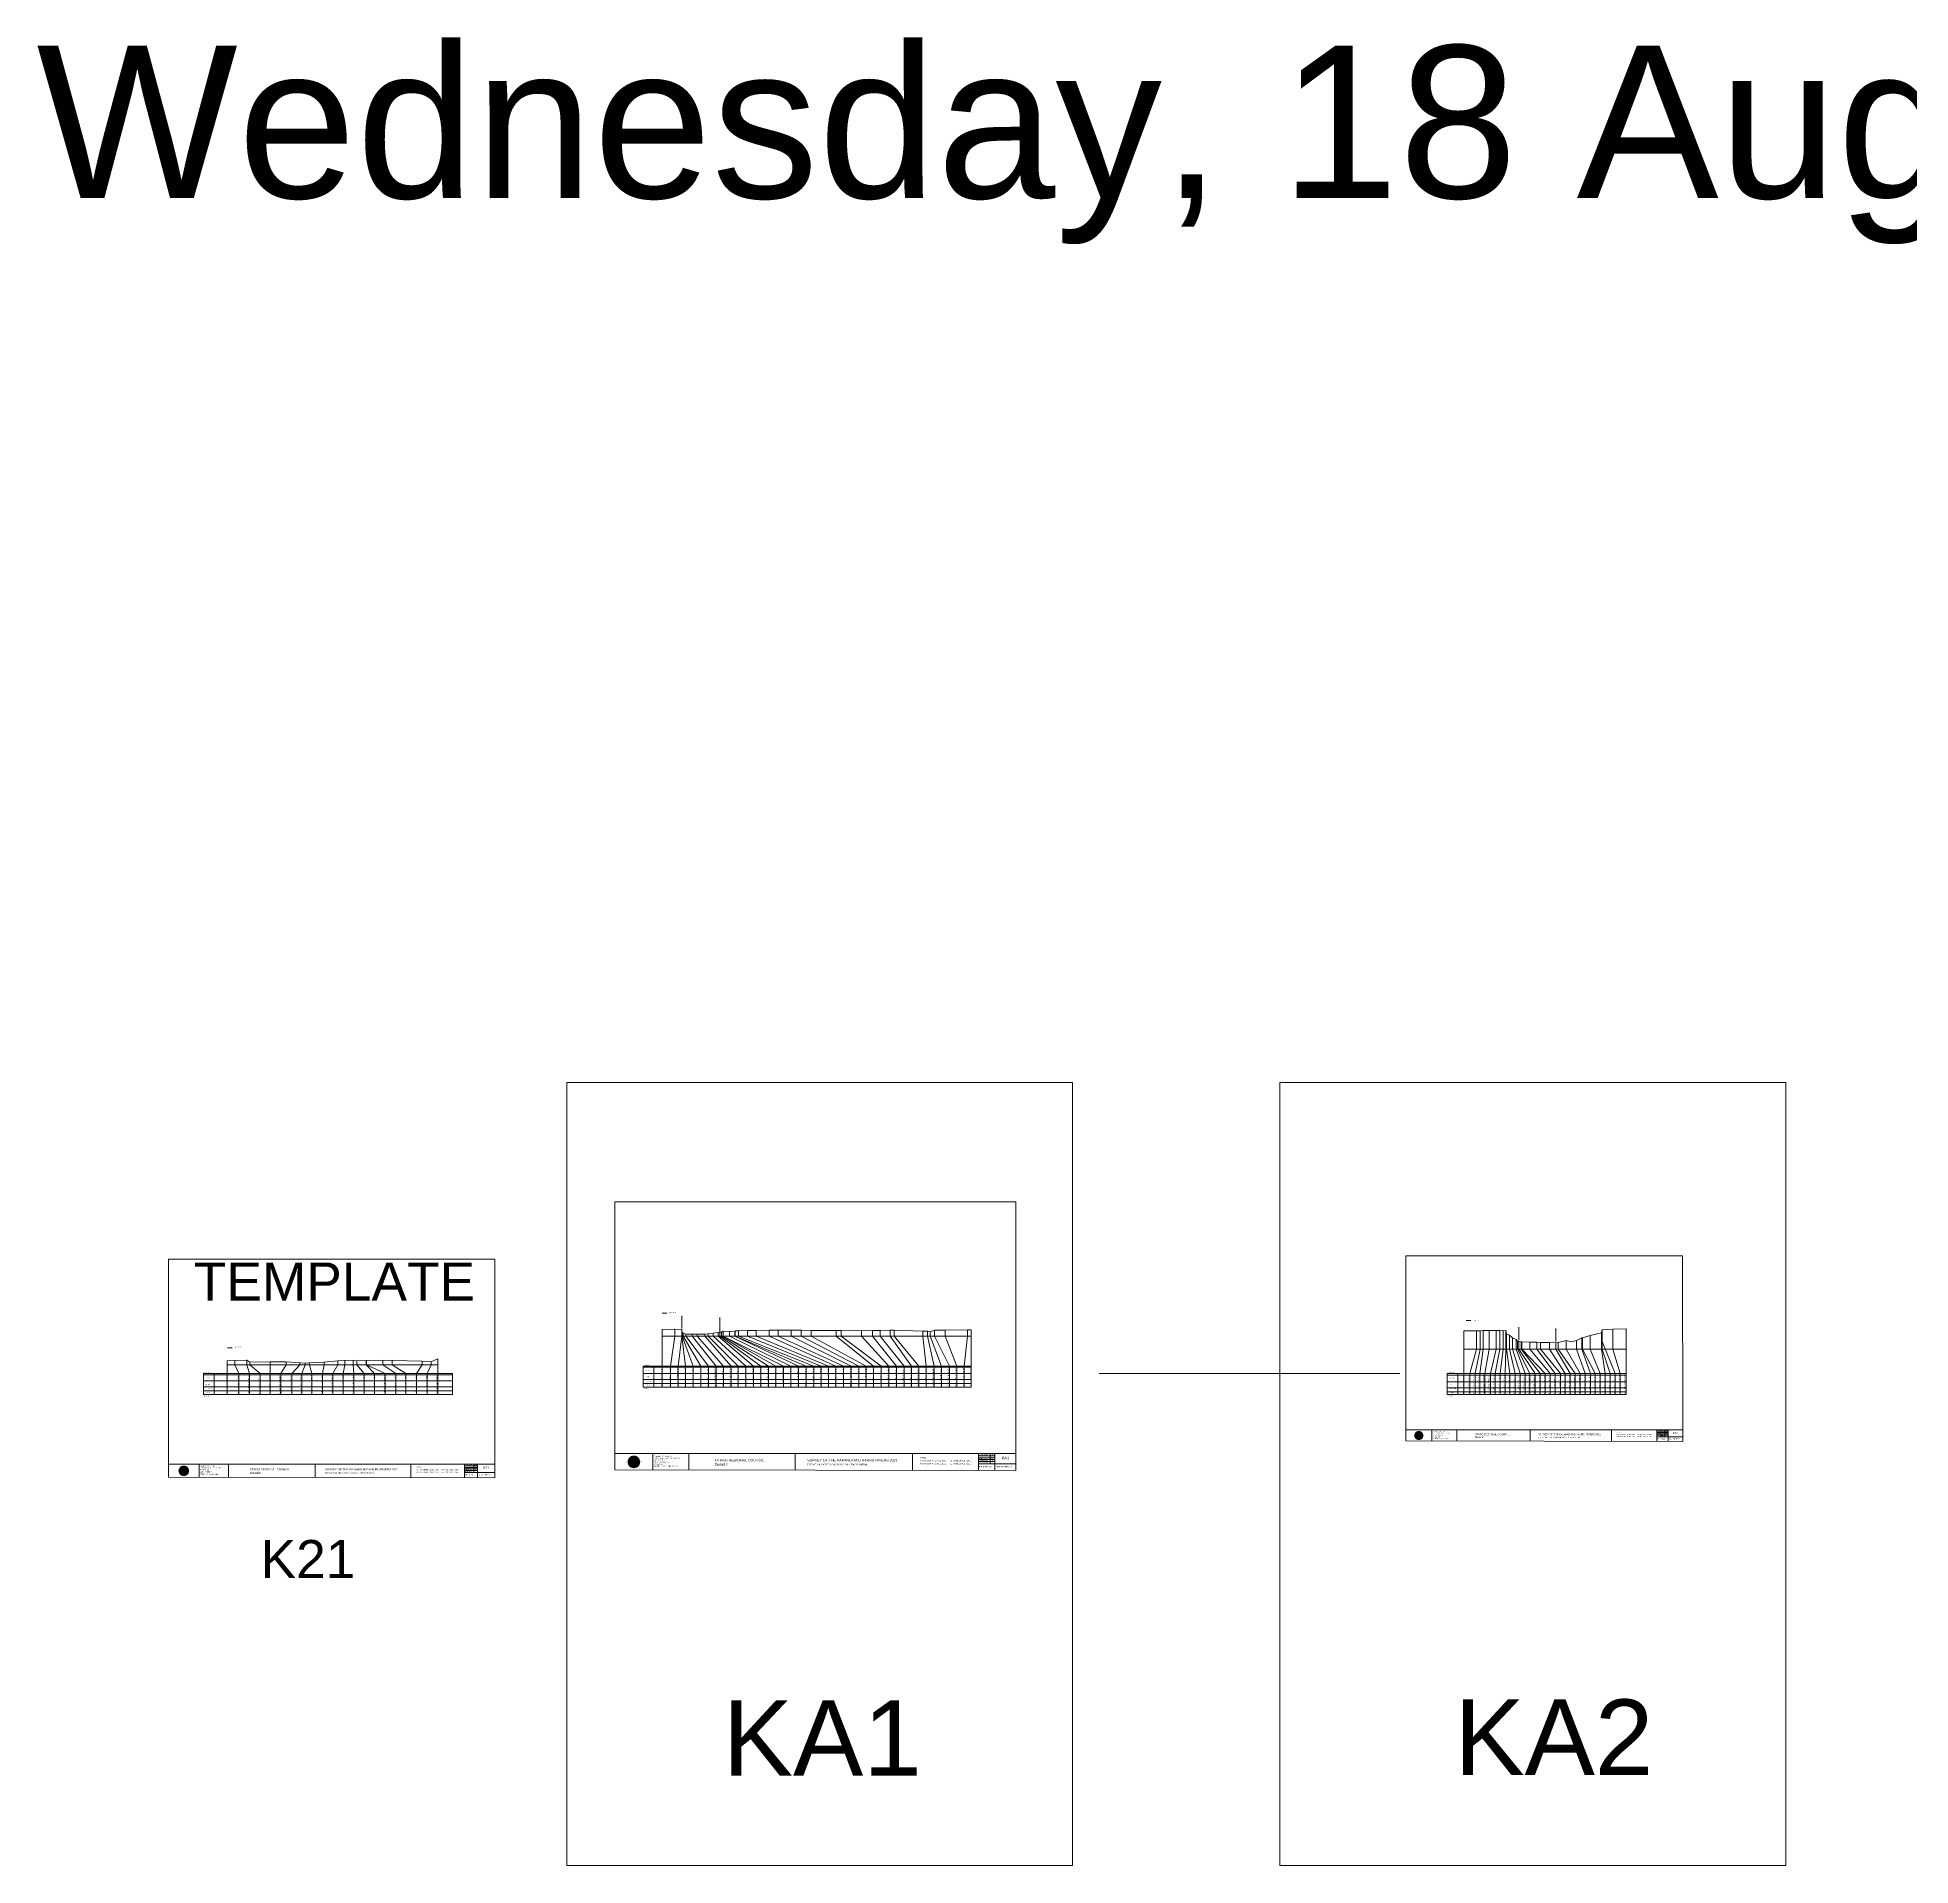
# Model space of a CAD drawing. Header units: millimetres. Extents: x -9373823 to 1075569, y -13754315 to 1425285150.
# Drawn here: x -9373823 to -8146153, y -172413 to 1025843 of the extents above; entities that cross this region are included whole.
import ezdxf

# ---------------------------------------------------------------- set-up
doc = ezdxf.new("R2010")
doc.units = ezdxf.units.MM
doc.header["$PDMODE"] = 35
doc.header["$PDSIZE"] = 20
doc.layers.get('0').update_dxf_attribs({"lineweight": 0})
doc.layers.add('geo', color=7, linetype='Continuous', lineweight=0)
doc.layers.add('TITLE_BLOCK', color=7, linetype='Continuous')
doc.styles.get("Standard").update_dxf_attribs({"font": 'arial.ttf'})

# ---------------------------------------------------------------- blocks, each defined once
blk = doc.blocks.new('Geomatics_Circle_SPT')
at = {"layer": 'geo', "color": 2, "linetype": 'Continuous', "lineweight": 0}
for p, q in [((0, 25.2), (-25.2, 0)), ((-24.7, 4.9), (-4.9, 24.7)), ((-24.7, -4.9), (4.9, 24.7)), ((4.9, -24.7), (-24.7, 4.9)), ((-24.7, 0), (0, -24.7)), ((-9.7, 23.3), (-23.3, 9.6)), ((9.7, 23.3), (-23.3, -9.7)), ((-23.3, 9.7), (9.7, -23.3)), ((-21, 14), (-14, 21)), ((-21, -14), (14, 21)), ((14, -21), (-21, 14)), ((0, 0), (-17.8, 17.8)), ((0, 0), (-17.8, -17.8)), ((-14, 21), (21, -14)), ((21, 14), (-14, -21)), ((23.3, -9.7), (-9.7, 23.3)), ((-9.7, -23.3), (23.3, 9.7)), ((-4.9, 24.7), (24.7, -4.9)), ((24.7, 4.9), (-4.9, -24.7)), ((25.2, 0), (0, 25.2)), ((0, 0), (17.8, 17.8)), ((0, 0), (17.8, -17.8)), ((0, -24.8), (25.2, 0)), ((4.9, 24.7), (24.7, 4.9)), ((23.3, 9.7), (9.7, 23.3)), ((14, 21), (21, 14)), ((17.8, 18.1), (17.8, 18.1)), ((-4.9, -24.7), (-24.7, -4.9)), ((-23.3, -9.7), (-9.7, -23.3)), ((-14, -21), (-21, -14)), ((-17.8, -17.8), (-17.8, -17.8)), ((24.7, -4.9), (4.9, -24.7)), ((4.9, -24.7), (4.9, -24.7)), ((9.7, -23.3), (23.3, -9.7)), ((21, -14), (14, -21)), ((18.1, -17.8), (18.1, -17.8))]:
    blk.add_line(p, q, dxfattribs=at)
at = {"layer": 'geo', "color": 1, "linetype": 'Continuous', "lineweight": 0}
for p, q in [((-25.2, 0), (9.7, 23.3)), ((-25.2, 0), (-9.6, 23.3)), ((-25.2, 0), (23.3, 9.7)), ((-25.2, 0), (-23.3, 9.7)), ((-23.3, -9.7), (-25.2, 0)), ((-9.6, -23.3), (-25.2, 0)), ((9.7, -23.3), (-25.2, 0)), ((-4.9, 24.8), (-24.7, -4.9)), ((4.9, 24.7), (-24.7, 4.9)), ((14, 21), (-24.7, -4.9)), ((-14, 21), (-24.7, 4.9)), ((21, 14), (-24.7, 4.9)), ((-21, 14), (-24.7, -4.9)), ((0, 0), (-24.7, 4.9)), ((-24.7, 4.9), (-21, -14)), ((-24.7, 4.9), (-4.9, -24.7)), ((-24.7, 4.9), (14, -21)), ((-24.7, 4.9), (-24.7, 4.9)), ((0, 0), (-24.7, -4.9)), ((-23.3, 9.7), (0, 25.2)), ((-23.3, -9.6), (0, 25.2)), ((-23.3, -9.6), (17.8, 17.8)), ((-23.3, 9.7), (-17.8, 17.9)), ((-23.3, -9.6), (-17.8, 17.9)), ((-23.3, 9.7), (17.8, 17.8)), ((-17.8, -17.8), (-23.3, 9.7)), ((0, -25.2), (-23.3, 9.7)), ((-23.3, 9.7), (17.8, -17.8)), ((-23.3, 9.7), (25.2, 0)), ((-23.3, 9.4), (-23.3, 9.4)), ((-23.3, -9.7), (25.2, 0)), ((4.9, 24.8), (-21, -14)), ((-4.9, 24.7), (-21, 14)), ((14, 21), (-21, 14)), ((-14, 21), (-21, -14)), ((0, 0), (-21, 14)), ((-21, 14), (-14, -21)), ((-21, 14), (4.9, -24.7)), ((-21, 14), (-21, 14)), ((24.7, 4.9), (-21, 14)), ((0, 0), (-21, -14)), ((-17.9, 17.6), (-17.9, 17.6)), ((-17.8, 17.8), (9.7, 23.3)), ((-17.8, 17.8), (-9.6, 23.3)), ((-17.8, -17.8), (9.7, 23.3)), ((-17.8, -17.8), (-9.7, 23.3)), ((-9.7, -23.3), (-17.8, 17.8)), ((-17.8, 17.8), (9.7, -23.3)), ((-17.8, 17.8), (23.3, -9.6)), ((-17.8, 17.8), (23.3, 9.7)), ((-17.8, -17.8), (23.3, 9.7)), ((4.9, 24.7), (-14, 21)), ((-4.9, 24.7), (-14, -20.9)), ((0, 0), (-14, 21)), ((-14, 21), (-4.9, -24.7)), ((-14, 21), (-14, 21)), ((24.7, -4.9), (-14, 21)), ((21, 14), (-14, 21)), ((-14, -21), (24.7, 4.9)), ((0, 0), (-14, -21)), ((-9.8, 23.1), (-9.8, 23.1)), ((-9.7, 23.3), (0, 25.2)), ((-9.7, 23.3), (0, -25.2)), ((-9.7, -23.3), (0, 25.2)), ((-9.6, 23.3), (17.8, -17.8)), ((-9.6, 23.3), (25.2, 0)), ((-9.6, 23.3), (17.8, 17.8)), ((-9.6, -23.3), (17.8, 17.9)), ((25.2, 0), (-9.6, -23.3)), ((0, 0), (-4.9, 24.7)), ((-4.9, 24.7), (-4.9, 24.7)), ((21, -14), (-4.9, 24.7)), ((24.8, 4.9), (-4.9, 24.7)), ((14, 21), (-4.9, 24.7)), ((-4.9, -24.7), (21, 14)), ((0, 0), (-4.9, -24.7)), ((-0.2, 25.1), (-0.2, 25.1)), ((0, 25.2), (9.7, -23.3)), ((0, 25.2), (23.3, -9.7)), ((0, 25.2), (23.3, 9.7)), ((0, 25.2), (9.7, 23.3)), ((0, 0), (4.9, 24.7)), ((0, -25.2), (9.7, 23.3)), ((0, 0), (14, 21)), ((0, 0), (21, 14)), ((23.3, 9.7), (0, -25.2)), ((0, 0), (24.8, 4.9)), ((0, 0), (4.9, -24.7)), ((0, 0), (14, -21)), ((0, 0), (21, -14)), ((0, 0), (24.8, -4.9)), ((21, 14), (4.9, 24.8)), ((14, -21), (4.9, 24.7)), ((24.7, -4.9), (4.9, 24.7)), ((4.9, 24.7), (4.9, 24.7)), ((4.9, -24.7), (14, 21)), ((4.9, -24.7), (24.7, 4.9)), ((9.4, 23.3), (9.4, 23.3)), ((9.7, 23.3), (17.8, -17.8)), ((9.7, 23.3), (25.2, 0)), ((9.7, 23.3), (17.8, 17.9)), ((17.8, 17.8), (9.7, -23.3)), ((25.2, 0), (9.7, -23.3)), ((21, -14), (14, 21)), ((24.7, 4.9), (14, 21)), ((14, 21), (14, 21)), ((14, -21), (21, 14)), ((17.6, 17.9), (17.6, 17.9)), ((17.8, 17.8), (23.3, -9.7)), ((17.8, 17.8), (23.3, 9.7)), ((23.3, 9.7), (17.8, -17.8)), ((24.7, -4.9), (21, 14)), ((21, 14), (21, 14)), ((21, -14), (24.7, 4.9)), ((23.1, 9.8), (23.1, 9.8)), ((23.3, 9.7), (25.2, 0)), ((25.2, 0), (23.3, -9.6)), ((24.7, 4.9), (24.7, 4.9)), ((25.1, 0.2), (25.1, 0.2)), ((-25.2, 0), (23.3, -9.7)), ((-25.1, -0.2), (-25.1, -0.2)), ((-24.7, -4.9), (-24.7, -4.9)), ((-24.7, -4.9), (-14, -21)), ((-24.7, -4.9), (4.9, -24.7)), ((-24.7, -4.9), (21, -14)), ((-17.8, -17.8), (-23.3, -9.7)), ((0, -25.2), (-23.3, -9.6)), ((17.8, -17.8), (-23.3, -9.6)), ((-23.1, -9.8), (-23.1, -9.8)), ((-21, -14), (24.7, -4.9)), ((-21, -14), (-21, -14)), ((-21, -14), (-4.9, -24.7)), ((-21, -14), (14, -21)), ((23.3, -9.7), (-17.8, -17.8)), ((-9.6, -23.3), (-17.8, -17.8)), ((9.7, -23.3), (-17.8, -17.8)), ((-17.6, -17.9), (-17.6, -17.9)), ((-14, -21), (21, -14)), ((-14, -21), (-14, -21)), ((-14, -21), (4.9, -24.7)), ((17.8, -17.8), (-9.7, -23.3)), ((0, -25.2), (-9.7, -23.3)), ((-9.4, -23.3), (-9.4, -23.3)), ((-4.9, -24.7), (24.7, -4.9)), ((-4.9, -24.7), (14, -21)), ((-4.9, -24.7), (-4.9, -24.7)), ((23.3, -9.6), (0, -25.2)), ((9.7, -23.3), (0, -25.2)), ((0.2, -25.1), (0.2, -25.1)), ((4.9, -24.7), (21, -14)), ((4.9, -24.7), (4.9, -24.7)), ((17.8, -17.8), (9.7, -23.3)), ((9.8, -23.1), (9.8, -23.1)), ((14, -21), (24.7, -4.9)), ((14, -21), (14, -21)), ((23.3, -9.6), (17.8, -17.8)), ((17.9, -17.6), (17.9, -17.6)), ((21, -14), (21, -14)), ((23.3, -9.4), (23.3, -9.4)), ((24.7, -4.9), (24.7, -4.9))]:
    blk.add_line(p, q, dxfattribs=at)
at = {"layer": 'geo', "color": 114, "linetype": 'Continuous', "lineweight": 0}
for p, q in [((17.9, 17.8), (-25.2, 0)), ((-24.7, 4.9), (14, 21)), ((-24.7, -4.9), (21, 14)), ((-14, -21), (-24.7, 4.9)), ((9.7, 23.3), (-23.3, 9.7)), ((0, 0), (-23.3, 9.7)), ((-23.3, 9.7), (-9.7, -23.3)), ((0, 0), (-23.3, -9.7)), ((-4.9, -24.7), (-21, 14)), ((-20.9, 14), (4.9, 24.7)), ((24.8, 4.9), (-20.9, -14)), ((0, 25.2), (-17.8, 17.8)), ((-17.8, 17.8), (0, -25.2)), ((-14, 21), (-4.9, 24.7)), ((4.9, -24.7), (-14, 21)), ((0, 0), (-9.7, 23.3)), ((0, 0), (-9.7, -23.3)), ((-4.9, 24.7), (14, -21)), ((17.8, -17.8), (0, 25.2)), ((0, 0), (9.7, 23.3)), ((0, 0), (23.3, 9.7)), ((0, 0), (9.7, -23.3)), ((0, 0), (23.3, -9.7)), ((4.9, 24.7), (21, -14)), ((23.3, -9.7), (9.7, 23.3)), ((14, 21), (24.7, -4.9)), ((25.2, 0), (17.8, 17.8)), ((21, 14), (24.7, 4.9)), ((-25.2, 0), (-17.8, -17.8)), ((-21, -14), (-24.7, -4.9)), ((-17.8, -17.8), (25.2, 0)), ((24.8, -4.9), (-14, -21)), ((-9.6, -23.3), (23.3, -9.7)), ((21, -14), (-4.9, -24.8)), ((0, -25.2), (17.9, -17.8)), ((14, -21), (4.9, -24.8))]:
    blk.add_line(p, q, dxfattribs=at)
at = {"layer": 'geo', "color": 250, "linetype": 'Continuous', "lineweight": 0}
for p, q in [((0, 0), (-25.2, 0)), ((24.7, 4.9), (-24.7, 4.9)), ((-24.7, 4.9), (-24.7, -4.9)), ((-23.3, 9.7), (23.3, 9.7)), ((-23.3, 9.7), (-23.3, 9.7)), ((-23.3, -9.7), (-23.3, 9.7)), ((21, 14), (-21, 14)), ((-21, 14), (-21, -14)), ((-17.8, 17.8), (17.8, 17.8)), ((-17.8, -17.8), (-17.8, 17.8)), ((-14, 21), (-14, 21)), ((14, 21), (-14, 21)), ((-14, 20.9), (-14, -21)), ((-9.7, 23.3), (9.7, 23.3)), ((-9.7, -23.3), (-9.7, 23.3)), ((-4.9, 24.7), (4.9, 24.7)), ((-4.9, 24.7), (-4.9, -24.7)), ((0, 0), (0, 25.2)), ((0, 0), (0, -25.2)), ((0, 0), (25.2, 0)), ((4.9, 24.7), (4.9, -24.7)), ((9.7, -23.3), (9.7, 23.3)), ((14, 21), (14, -21)), ((17.8, -17.8), (17.8, 17.8)), ((21, 14), (21, 14)), ((21, -14), (21, 14)), ((23.3, 9.7), (23.3, -9.7)), ((24.7, 4.9), (24.7, 4.9)), ((24.7, -4.9), (24.7, 4.9)), ((-24.7, -4.9), (24.7, -4.9)), ((23.3, -9.7), (-23.3, -9.7)), ((-21, -14), (21, -14)), ((17.8, -17.8), (-17.8, -17.8)), ((-14, -21), (14, -21)), ((9.7, -23.3), (-9.7, -23.3)), ((-4.9, -24.7), (4.9, -24.7))]:
    blk.add_line(p, q, dxfattribs=at)
blk = doc.blocks.new('GeomaticsNZ TITLE BLOCK')
at = {"color": 7, "linetype": 'Continuous', "lineweight": 0}
for p, q in [((0, 95), (0, 1579)), ((0, 1579), (2363, 1579)), ((2363, 1579), (2364, 95)), ((2364, 95), (0, 95)), ((0, 95), (0, 0)), ((0, 0), (2364, -4)), ((16, 95), (2364, 95)), ((224, 95), (224, 0)), ((2364, 95), (383, 95)), ((436, 95), (436, -1)), ((1063, 95), (1063, -2)), ((1755, 95), (1755, -3)), ((2144, 95), (2144, -3)), ((2144, 82), (2239, 82)), ((2144, 71), (2239, 71)), ((2144, 60), (2239, 60)), ((2144, 49), (2239, 49)), ((2144, 35), (2364, 35)), ((2212, 95), (2212, 36)), ((2239, 95), (2239, -3)), ((2364, -4), (2364, 95))]:
    blk.add_line(p, q, dxfattribs=at)
at = {"color": 7, "linetype": 'Continuous', "lineweight": 0, "xscale": 1.36, "yscale": 1.36, "zscale": 1.36}
blk.add_blockref('Geomatics_Circle_SPT', (112, 46), dxfattribs=at)
at = {"color": 7, "linetype": 'Continuous', "lineweight": 0}
for s, p in [('PK&RR', (2213, 85)), ('ST', (2220, 64)), ('PK', (2220, 51))]:
    blk.add_text(s, height=5, dxfattribs=at).set_placement(p)
at = {"color": 7, "linetype": 'Continuous', "lineweight": 0, "attachment_point": 1}
for s, width, heights, insert, char_height in [('{\\C256;Geomatics N.Z. LTD                   }', 125.08, [15.8], (69, 50), 7), ('{\\C256;GEOMATICS N.Z. LTD                   \\PTELEPHONE:  M 021 023 6 00 55;\\PPO BOX 2177\\PSOUTH DUNEDIN\\PDUNEDIN 9044\\PEmail: geomaticsnz@gmail.com}', 3535.73, [94.7], (234, 83), 7), ('{\\C256;OTAGO REGIONAL COUNCIL\\PDunedin}', 3535.73, [0], (589, 64), 15), ('{\\C256;SURVEY OF THE KAKANUI AND KAURU RIVERS 2021}', 3535.73, [0], (1134, 64), 15), ('{\\C256;ELEVATIONS ARE SHOWN IN LOCAL OTAGO DATUM}', 3535.73, [0], (1134, 35), 10), ('{\\C256;Surveyed by:}', 3535.73, [0], (2145, 92), 7), ('{\\C256;Checked by:}', 3535.73, [0], (2145, 59), 7), ('{\\C256;Approved by:}', 3535.73, [0], (2145, 46), 7), ('{\\C256;JOB No 0032021}', 3535.73, [0], (2145, 21), 7), ('{\\C256;Drawn by:}', 3535.73, [0], (2146, 70), 7), ('{\\C256;Drawn:16-JUNE-2021}', 3535.73, [0], (2245, 21), 7)]:
    blk.add_mtext_dynamic_manual_height_columns(s, width=width, gutter_width=159, heights=heights, dxfattribs=dict(at, insert=insert, char_height=char_height))
blk = doc.blocks.new('REVDATE')
at = {"flags": 8}
for tag, p in [('REVDATE', (0, 6)), ('USER', (0, -3)), ('FNAME', (0, -13))]:
    blk.add_attdef(tag, p, '', height=4.95, dxfattribs=at)
blk = doc.blocks.new('A$Cb97534b7')
at = {"color": 5, "linetype": 'Continuous', "lineweight": 0}
blk.add_text('Wednesday, 18 August 2021 11:34:09 AM', height=100000, dxfattribs=at).set_placement((0, 29400))

msp = doc.modelspace()

# ---------------------------------------------------------------- linework, layer by layer
at = {"color": 1, "linetype": 'Continuous', "lineweight": 0}
for p, q in [((-8964374, 189760), (-8961302, 189760)), ((-8437363, 184760), (-8434291, 184760)), ((-9249316, 166920), (-9246244, 166920))]:
    msp.add_line(p, q, dxfattribs=at)
at = {"color": 7, "linetype": 'Continuous', "lineweight": 0}
for p, q in [((-8951466, 179689), (-8951466, 187960)), ((-8926539, 177510), (-8926539, 186868)), ((-8964374, 174485), (-8964374, 141248)), ((-8964374, 174485), (-8761823, 174485)), ((-8956174, 174485), (-8958868, 155000)), ((-8956174, 179102), (-8956174, 174485)), ((-8951585, 174485), (-8953925, 155000)), ((-8951585, 178972), (-8951585, 174485)), ((-8951474, 177163), (-8951474, 174485)), ((-8951474, 174485), (-8949019, 155000)), ((-8951243, 177162), (-8951243, 174485)), ((-8951243, 174485), (-8944054, 155000)), ((-8950682, 176554), (-8950682, 174485)), ((-8950682, 174485), (-8938939, 155000)), ((-8948854, 175923), (-8948854, 174485)), ((-8948854, 174485), (-8934037, 155000)), ((-8944775, 175892), (-8944775, 174485)), ((-8944775, 174485), (-8929087, 155000)), ((-8941527, 175922), (-8941527, 174485)), ((-8941527, 174485), (-8924209, 155000)), ((-8936485, 175901), (-8936485, 174485)), ((-8936485, 174485), (-8919212, 155000)), ((-8934250, 176161), (-8934250, 174485)), ((-8934250, 174485), (-8914476, 155000)), ((-8930942, 176601), (-8930942, 174485)), ((-8930942, 174485), (-8909478, 155000)), ((-8927672, 176971), (-8927672, 174485)), ((-8927672, 174485), (-8904567, 155000)), ((-8926582, 177141), (-8926582, 174485)), ((-8926582, 174485), (-8899634, 155000)), ((-8925387, 177241), (-8925387, 174485)), ((-8925387, 174485), (-8894746, 155000)), ((-8924376, 177790), (-8924376, 174485)), ((-8924376, 174485), (-8889837, 155000)), ((-8924326, 177772), (-8924326, 174485)), ((-8884901, 155000), (-8924326, 174485)), ((-8920267, 177721), (-8920267, 174485)), ((-8920267, 174485), (-8879964, 155000)), ((-8916680, 177470), (-8916680, 174485)), ((-8874970, 155000), (-8916680, 174485)), ((-8916464, 178005), (-8916464, 174485)), ((-8916464, 174485), (-8870045, 155000)), ((-8914343, 178090), (-8914343, 174485)), ((-8914343, 174485), (-8865074, 155000)), ((-8908456, 178250), (-8908456, 174485)), ((-8860262, 155000), (-8908456, 174485)), ((-8902771, 178210), (-8902771, 174485)), ((-8902771, 174485), (-8855307, 155000)), ((-8894149, 178579), (-8894149, 174485)), ((-8850473, 155000), (-8894149, 174485)), ((-8888357, 178489), (-8888357, 174485)), ((-8888357, 174485), (-8845461, 155000)), ((-8879902, 178608), (-8879902, 174485)), ((-8879902, 174485), (-8840538, 155000)), ((-8873171, 178408), (-8873171, 174485)), ((-8873171, 174485), (-8835526, 155000)), ((-8866647, 178328), (-8866647, 174485)), ((-8866647, 174485), (-8830691, 155000)), ((-8850236, 178337), (-8850236, 174485)), ((-8850236, 174485), (-8825798, 155000)), ((-8847007, 178297), (-8847007, 174485)), ((-8847007, 174485), (-8820786, 155000)), ((-8833670, 178166), (-8833670, 174485)), ((-8833670, 174485), (-8815803, 155000)), ((-8826504, 178206), (-8826504, 174485)), ((-8826504, 174485), (-8810846, 155000)), ((-8821444, 178305), (-8821444, 174485)), ((-8821444, 174485), (-8805842, 155000)), ((-8815015, 178415), (-8815015, 174485)), ((-8815015, 174485), (-8800908, 155000)), ((-8812269, 178555), (-8812269, 174485)), ((-8812269, 174485), (-8796201, 155000)), ((-8793444, 177834), (-8793444, 174485)), ((-8793444, 174485), (-8791290, 155000)), ((-8790368, 177834), (-8790368, 174485)), ((-8790368, 174485), (-8786108, 155000)), ((-8788826, 177415), (-8788826, 174485)), ((-8788826, 174485), (-8781227, 155000)), ((-8785940, 178452), (-8785940, 174485)), ((-8785940, 174485), (-8776076, 155000)), ((-8778986, 178573), (-8778986, 174485)), ((-8778986, 174485), (-8771321, 155000)), ((-8764257, 174485), (-8766332, 155000)), ((-8764257, 178672), (-8764257, 174485)), ((-8761823, 178682), (-8761823, 141248)), ((-8761823, 178682), (-8761823, 170133)), ((-8438917, 178010), (-8438917, 136248)), ((-8430615, 178130), (-8430615, 166062)), ((-8428195, 178130), (-8428195, 166062)), ((-8426334, 178259), (-8426334, 166062)), ((-8422331, 178239), (-8422331, 166062)), ((-8417750, 178309), (-8417750, 166062)), ((-8415301, 178289), (-8415301, 166062)), ((-8413124, 178059), (-8413124, 166062)), ((-8411312, 178319), (-8411312, 166062)), ((-8410866, 175859), (-8410866, 166062)), ((-8409071, 175209), (-8409071, 166062)), ((-8407108, 173548), (-8407108, 166062)), ((-8404687, 172418), (-8404687, 166062)), ((-8402879, 172182), (-8402879, 180453)), ((-8378699, 171027), (-8378699, 179542)), ((-8361611, 173397), (-8361611, 166062)), ((-8361072, 173587), (-8361072, 166062)), ((-8356106, 175006), (-8356106, 166062)), ((-8348754, 176686), (-8348754, 166062)), ((-8348329, 179006), (-8348329, 166062)), ((-8348212, 178656), (-8348212, 171143)), ((-8341272, 179166), (-8341272, 166062)), ((-8332628, 179416), (-8332628, 136248)), ((-8438917, 166062), (-8332628, 166062)), ((-8430615, 166062), (-8434978, 150000)), ((-8428195, 166062), (-8431570, 150000)), ((-8426334, 166062), (-8428410, 150000)), ((-8422331, 166062), (-8425116, 150000)), ((-8417750, 166062), (-8421561, 150000)), ((-8415301, 166062), (-8418342, 150000)), ((-8413124, 166062), (-8415049, 150000)), ((-8411312, 166062), (-8411905, 150000)), ((-8410866, 166062), (-8408687, 150000)), ((-8409071, 166062), (-8405281, 150000)), ((-8407108, 166062), (-8402100, 150000)), ((-8404687, 166062), (-8398769, 150000)), ((-8403713, 171378), (-8403713, 166062)), ((-8403713, 166062), (-8395588, 150000)), ((-8402887, 171198), (-8402887, 166062)), ((-8402887, 166062), (-8392133, 150000)), ((-8401305, 170934), (-8401305, 166062)), ((-8401305, 166062), (-8388967, 150000)), ((-8400868, 170928), (-8400868, 166062)), ((-8400868, 166062), (-8385689, 150000)), ((-8395632, 170739), (-8395632, 166062)), ((-8395632, 166062), (-8382334, 150000)), ((-8391023, 170570), (-8391023, 166062)), ((-8391023, 166062), (-8378980, 150000)), ((-8388612, 170531), (-8388612, 166062)), ((-8388612, 166062), (-8375588, 150000)), ((-8382683, 170333), (-8382683, 166062)), ((-8382683, 166062), (-8372592, 150000)), ((-8378699, 170241), (-8378699, 166062)), ((-8378699, 166062), (-8369313, 150000)), ((-8377080, 170523), (-8377080, 166062)), ((-8377080, 166062), (-8366017, 150000)), ((-8371866, 171652), (-8371866, 166062)), ((-8371866, 166062), (-8362697, 150000)), ((-8364993, 171689), (-8364993, 166062)), ((-8364993, 166062), (-8359491, 150000)), ((-8361611, 166062), (-8356014, 150000)), ((-8361072, 166062), (-8352792, 150000)), ((-8356106, 166062), (-8349568, 150000)), ((-8348754, 166062), (-8346256, 150000)), ((-8348329, 166062), (-8343009, 150000)), ((-8348212, 171143), (-8339656, 150000)), ((-8341272, 166062), (-8336409, 150000)), ((-9265007, 150000), (-9101843, 150000)), ((-9265007, 150000), (-9265007, 136248)), ((-9265007, 149283), (-9101843, 149283)), ((-9257993, 150000), (-9257993, 136248)), ((-9101843, 150000), (-9101843, 136248)), ((-8976801, 155000), (-8761823, 155000)), ((-8976801, 155000), (-8761823, 155000)), ((-8976801, 155000), (-8976801, 141248)), ((-8976801, 154158), (-8761823, 154158)), ((-8976801, 150115), (-8761823, 150115)), ((-8970762, 155000), (-8761823, 155000)), ((-8969788, 155000), (-8969788, 141248)), ((-8958868, 155000), (-8958868, 141248)), ((-8953925, 155000), (-8953925, 141248)), ((-8949019, 155000), (-8949019, 141248)), ((-8944054, 155000), (-8944054, 141248)), ((-8938939, 155000), (-8938939, 141248)), ((-8934037, 155000), (-8934037, 141248)), ((-8929087, 155000), (-8929087, 141248)), ((-8924209, 155000), (-8924209, 141248)), ((-8919212, 155000), (-8919212, 141248)), ((-8914476, 155000), (-8914476, 141248)), ((-8909478, 155000), (-8909478, 141248)), ((-8904567, 155000), (-8904567, 141248)), ((-8899634, 155000), (-8899634, 141248)), ((-8894746, 155000), (-8894746, 141248)), ((-8889837, 155000), (-8889837, 141248)), ((-8884901, 155000), (-8884901, 141248)), ((-8879964, 155000), (-8879964, 141248)), ((-8874970, 155000), (-8874970, 141248)), ((-8870045, 155000), (-8870045, 141248)), ((-8865074, 155000), (-8865074, 141248)), ((-8860262, 155000), (-8860262, 141248)), ((-8855307, 155000), (-8855307, 141248)), ((-8850473, 155000), (-8850473, 141248)), ((-8845461, 155000), (-8845461, 141248)), ((-8840538, 155000), (-8840538, 141248)), ((-8835526, 155000), (-8835526, 141248)), ((-8830691, 155000), (-8830691, 141248)), ((-8825798, 155000), (-8825798, 141248)), ((-8820786, 155000), (-8820786, 141248)), ((-8815803, 155000), (-8815803, 141248)), ((-8810846, 155000), (-8810846, 141248)), ((-8805842, 155000), (-8805842, 141248)), ((-8800908, 155000), (-8800908, 141248)), ((-8796201, 155000), (-8796201, 141248)), ((-8791290, 155000), (-8791290, 141248)), ((-8786108, 155000), (-8786108, 141248)), ((-8781227, 155000), (-8781227, 141248)), ((-8776076, 155000), (-8776076, 141248)), ((-8771321, 155000), (-8771321, 141248)), ((-8766332, 155000), (-8766332, 141248)), ((-8449790, 150000), (-8332628, 150000)), ((-8449790, 150000), (-8449790, 136248)), ((-8449790, 148982), (-8332628, 148982)), ((-8442777, 150000), (-8442777, 136248)), ((-8434978, 150000), (-8434978, 136248)), ((-8431570, 136248), (-8431570, 150000)), ((-8428410, 136248), (-8428410, 150000)), ((-8425116, 136248), (-8425116, 150000)), ((-8421561, 136248), (-8421561, 150000)), ((-8418342, 136248), (-8418342, 150000)), ((-8415049, 136248), (-8415049, 150000)), ((-8411905, 136248), (-8411905, 150000)), ((-8408687, 136248), (-8408687, 150000)), ((-8405281, 136248), (-8405281, 150000)), ((-8402100, 136248), (-8402100, 150000)), ((-8398769, 136248), (-8398769, 150000)), ((-8395588, 136248), (-8395588, 150000)), ((-8392133, 136248), (-8392133, 150000)), ((-8388967, 136248), (-8388967, 150000)), ((-8385689, 136248), (-8385689, 150000)), ((-8382334, 136248), (-8382334, 150000)), ((-8378980, 136248), (-8378980, 150000)), ((-8375588, 136248), (-8375588, 150000)), ((-8372592, 136248), (-8372592, 150000)), ((-8369313, 136248), (-8369313, 150000)), ((-8366017, 136248), (-8366017, 150000)), ((-8362697, 136248), (-8362697, 150000)), ((-8359491, 136248), (-8359491, 150000)), ((-8356014, 136248), (-8356014, 150000)), ((-8352792, 136248), (-8352792, 150000)), ((-8349568, 136248), (-8349568, 150000)), ((-8346256, 136248), (-8346256, 150000)), ((-8343009, 136248), (-8343009, 150000)), ((-8339656, 136248), (-8339656, 150000)), ((-8336409, 136248), (-8336409, 150000)), ((-9265007, 145197), (-9101843, 145197)), ((-9265007, 141278), (-9101843, 141278)), ((-9265007, 138699), (-9101843, 138699)), ((-9265007, 136248), (-9101843, 136248)), ((-8976801, 146128), (-8761823, 146128)), ((-8976801, 143616), (-8761823, 143616)), ((-8976801, 141248), (-8761823, 141248)), ((-8976801, 141248), (-8761823, 141248)), ((-8973620, 139879), (-8973620, 139879)), ((-8449790, 144746), (-8332628, 144746)), ((-8449790, 140754), (-8332628, 140754)), ((-8449790, 138137), (-8332628, 138137)), ((-8449790, 136248), (-8332628, 136248)), ((-9261825, 134879), (-9261825, 134879)), ((-8446609, 134879), (-8446609, 134879))]:
    msp.add_line(p, q, dxfattribs=at)
at = {"linetype": 'Continuous', "lineweight": 0}
msp.add_line((-8964373, 179053), (-8964374, 174485), dxfattribs=at)
at = {"color": 7, "lineweight": 0}
for p, q in [((-9111384, 159666), (-9111384, 136248)), ((-9265007, 150000), (-9101843, 150000)), ((-9249497, 158349), (-9249497, 136248)), ((-9244447, 155744), (-9241942, 150000)), ((-9241942, 150000), (-9241942, 136248)), ((-9236689, 155744), (-9234858, 150000)), ((-9234858, 136248), (-9234858, 150000)), ((-9234528, 155744), (-9227898, 150000)), ((-9227898, 136248), (-9227898, 150000)), ((-9221276, 155744), (-9221229, 150000)), ((-9221229, 136248), (-9221229, 150000)), ((-9210783, 155744), (-9214250, 150000)), ((-9214250, 136248), (-9214250, 150000)), ((-9201748, 155744), (-9207060, 150000)), ((-9207060, 136248), (-9207060, 150000)), ((-9198397, 155744), (-9200505, 150000)), ((-9200505, 136248), (-9200505, 150000)), ((-9195582, 155744), (-9194010, 150000)), ((-9194010, 136248), (-9194010, 150000)), ((-9185803, 155744), (-9187064, 150000)), ((-9187064, 136248), (-9187064, 150000)), ((-9176899, 155744), (-9180119, 150000)), ((-9180119, 136248), (-9180119, 150000)), ((-9166874, 155744), (-9166420, 150000)), ((-9166420, 136248), (-9166420, 150000)), ((-9164486, 155744), (-9159653, 150000)), ((-9159653, 136248), (-9159653, 150000)), ((-9158417, 155744), (-9152816, 150000)), ((-9158054, 155744), (-9145905, 150000)), ((-9152816, 136248), (-9152816, 150000)), ((-9147380, 155744), (-9139022, 150000)), ((-9145905, 136248), (-9145905, 150000)), ((-9141434, 155744), (-9132280, 150000)), ((-9139022, 136248), (-9139022, 150000)), ((-9132280, 136248), (-9132280, 150000)), ((-9121709, 155744), (-9125358, 150000)), ((-9125358, 136248), (-9125358, 150000)), ((-9115865, 155744), (-9118305, 150000)), ((-9118305, 136248), (-9118305, 150000)), ((-9265007, 136248), (-9101843, 136248))]:
    msp.add_line(p, q, dxfattribs=at)
at = {"lineweight": 0}
for p, q in [((-9249497, 155744), (-9111384, 155744)), ((-9244447, 158589), (-9244447, 155744)), ((-9236689, 158920), (-9236689, 155744)), ((-9234528, 157460), (-9234528, 155744)), ((-9221276, 157790), (-9221276, 155744)), ((-9210783, 157841), (-9210783, 155744)), ((-9201748, 157041), (-9201748, 155744)), ((-9198397, 156912), (-9198397, 155744)), ((-9195582, 157112), (-9195582, 155744)), ((-9185803, 157622), (-9185803, 155744)), ((-9176899, 158403), (-9176899, 155744)), ((-9172399, 158723), (-9172399, 155744)), ((-9166874, 158863), (-9166874, 155744)), ((-9164486, 158323), (-9164486, 155744)), ((-9158417, 158577), (-9158417, 155744)), ((-9158054, 158613), (-9158054, 155744)), ((-9147380, 158914), (-9147380, 155744)), ((-9141434, 158734), (-9141434, 155744)), ((-9121709, 158115), (-9121709, 155744)), ((-9115865, 157785), (-9115865, 155744))]:
    msp.add_line(p, q, dxfattribs=at)
at = {"color": 40, "true_color": 0xf8d731}
msp.add_line((-8677864, 150000), (-8480949, 150000), dxfattribs=at)
for points in [[(-9026922, 340858), (-8695442, 340858), (-8695442, -172413), (-9026922, -172413)], [(-8559443, 340858), (-8227963, 340858), (-8227963, -172413), (-8559443, -172413)]]:
    msp.add_lwpolyline(points, close=True, dxfattribs=at)
at = {"color": 1, "linetype": 'Continuous', "lineweight": 0}
for points in [[(-8964373, 179053), (-8956172, 179102), (-8951585, 178972), (-8951472, 177132), (-8951243, 177162), (-8950680, 176552), (-8948852, 175922), (-8944773, 175892), (-8941525, 175922), (-8936483, 175901), (-8934248, 176161), (-8930940, 176601), (-8927670, 176971), (-8926580, 177141), (-8925385, 177241), (-8924374, 177791), (-8924324, 177771), (-8920265, 177721), (-8916678, 177470), (-8916462, 178010), (-8914341, 178090), (-8908454, 178250), (-8902769, 178210), (-8894147, 178579), (-8888363, 178489), (-8879900, 178608), (-8873169, 178408), (-8866645, 178328), (-8850234, 178337), (-8847005, 178297), (-8833668, 178166), (-8826502, 178206), (-8821442, 178305), (-8815013, 178415), (-8812267, 178555), (-8793442, 177834), (-8790366, 177834), (-8788824, 177414), (-8785939, 178453), (-8778984, 178573), (-8764255, 178672), (-8761821, 178682)], [(-8438917, 178010), (-8430615, 178130), (-8428195, 178130), (-8426334, 178259), (-8422331, 178239), (-8417750, 178309), (-8415301, 178289), (-8413124, 178059), (-8411312, 178319), (-8410866, 175859), (-8409071, 175209), (-8407108, 173548), (-8404687, 172418), (-8403713, 171378), (-8402887, 171198), (-8401305, 170934), (-8400868, 170928), (-8395632, 170739), (-8391023, 170570), (-8388612, 170531), (-8382683, 170333), (-8378699, 170241), (-8377080, 170523), (-8371866, 171652), (-8368079, 170900), (-8364993, 171689), (-8361611, 173397), (-8361072, 173587), (-8356106, 175006), (-8348754, 176686), (-8348329, 179006), (-8348212, 178656), (-8341272, 179166), (-8332628, 179416)]]:
    msp.add_lwpolyline(points, dxfattribs=at)
at = {"color": 1, "lineweight": 0}
msp.add_lwpolyline([(-9249497, 158349), (-9244447, 158589), (-9236689, 158920), (-9234528, 157460), (-9221276, 157790), (-9210783, 157841), (-9201748, 157041), (-9198397, 156912), (-9195582, 157112), (-9185803, 157622), (-9176899, 158403), (-9172399, 158723), (-9166874, 158863), (-9164486, 158323), (-9158265, 158583), (-9158054, 158613), (-9147380, 158914), (-9141434, 158734), (-9121709, 158115), (-9115865, 157785), (-9111384, 159666)], dxfattribs=at)
at = {"color": 7, "lineweight": 0}
msp.add_lwpolyline([(-9172399, 155744), (-9173452, 150000), (-9173452, 136248)], dxfattribs=at)
at = {"color": 7, "linetype": 'Continuous', "lineweight": 0}
for p in [(-8964373, 179053), (-8956172, 179102), (-8951585, 178972), (-8951472, 177132), (-8951243, 177162), (-8950680, 176552), (-8948852, 175922), (-8944773, 175892), (-8941525, 175922), (-8936483, 175901), (-8934248, 176161), (-8930940, 176601), (-8927670, 176971), (-8926580, 177141), (-8925385, 177241), (-8924374, 177791), (-8924324, 177771), (-8920265, 177721), (-8916678, 177470), (-8916462, 178010), (-8914341, 178090), (-8908454, 178250), (-8902769, 178210), (-8894147, 178579), (-8888363, 178489), (-8879900, 178608), (-8873169, 178408), (-8866645, 178328), (-8850234, 178337), (-8847005, 178297), (-8833668, 178166), (-8826502, 178206), (-8821442, 178305), (-8815013, 178415), (-8812267, 178555), (-8793442, 177834), (-8790366, 177764), (-8788824, 177414), (-8785939, 178453), (-8778984, 178573), (-8764255, 178672), (-8761821, 178682), (-8438917, 178010), (-8430615, 178130), (-8428195, 178130), (-8426334, 178259), (-8422331, 178239), (-8417750, 178309), (-8415301, 178289), (-8413124, 178059), (-8411312, 178319), (-8410866, 175859), (-8409071, 175209), (-8407108, 173548), (-8404687, 172418), (-8361611, 173397), (-8361072, 173587), (-8356106, 175006), (-8348754, 176686), (-8348329, 179006), (-8348212, 178656), (-8341272, 179166), (-8332628, 179416), (-8403713, 171378), (-8402887, 171198), (-8401305, 170934), (-8400868, 170928), (-8395632, 170739), (-8391023, 170570), (-8388612, 170531), (-8382683, 170333), (-8378699, 170241), (-8377080, 170523), (-8371866, 171652), (-8368079, 170900), (-8364993, 171689), (-9265007, 150000), (-8976801, 155000), (-8449790, 150000)]:
    msp.add_point(p, dxfattribs=at)
at = {"lineweight": 0}
for p in [(-9111384, 159666), (-9249497, 158349), (-9244447, 158589), (-9236689, 158920), (-9234528, 157460), (-9221276, 157790), (-9210783, 157841), (-9201748, 157041), (-9198397, 156912), (-9195582, 157112), (-9185803, 157622), (-9176899, 158403), (-9172399, 158723), (-9166874, 158863), (-9164486, 158323), (-9158265, 158583), (-9158054, 158613), (-9147380, 158914), (-9141434, 158734), (-9121709, 158115), (-9115865, 157785)]:
    msp.add_point(p, dxfattribs=at)

# ---------------------------------------------------------------- block references
msp.add_blockref('A$Cb97534b7', (-9374437, 891120))
at = {"color": 7, "linetype": 'Continuous', "lineweight": 0}
for p, xscale, yscale, zscale in [((-8995371, 87031), 111.2022893510132, 111.2022893510132, 111.2022893510132), ((-9288043, 82111), 90.52460151977424, 90.52460151977424, 90.52460151977424), ((-8477029, 105900), 76.80922955742685, 76.80922955742685, 76.80922955742685)]:
    msp.add_blockref('GeomaticsNZ TITLE BLOCK', p, dxfattribs=dict(at, xscale=xscale, yscale=yscale, zscale=zscale))
at = {"layer": 'TITLE_BLOCK'}
ref = msp.add_blockref('REVDATE', (-8919404, 61093), dxfattribs=at)
ref.add_attrib('USER', 'HP15-ZBOOK', (-8919404, 61093), dxfattribs={"height": 4.95})
ref.add_attrib('REVDATE', '2/08/2021 1:59 PM', (-8919340, 61093), dxfattribs={"height": 4.95})
ref.add_attrib('FNAME', '___KakanuiXS Lines 1  to18 - KA Series Lines____UNPLOTTED KA13 KA4  - Copy.dwg', (-8919262, 61093), dxfattribs={"height": 4.95})

# ---------------------------------------------------------------- texts
at = {"color": 7, "linetype": 'Continuous', "lineweight": 0}
for s, height, p in [('Ground Level', 500, (-8959944, 189817)), ('Ground Level', 500, (-8432932, 184760)), ('Ground Level', 500, (-9244885, 167226)), ('DATUM 145.00', 500, (-9265077, 150475)), ('Northing', 500, (-9263480, 146888)), ('DATUM 155.00', 500, (-8976872, 155475)), ('Easting', 500, (-8975348, 147809)), ('Northing', 500, (-8975275, 151888)), ('DATUM 150.00', 500, (-8449861, 150475)), ('Northing', 500, (-8448264, 146888)), ('Section K21', 500, (-9265077, 135125)), ('Ground Level', 500, (-9263535, 139861)), ('Chainage', 500, (-9263533, 137405)), ('Easting', 500, (-9263553, 142809)), ('Section KA1', 500, (-8976872, 140125)), ('Ground Level', 500, (-8975330, 144861)), ('Chainage', 500, (-8975327, 142405)), ('Section KA2', 500, (-8449861, 135125)), ('Ground Level', 500, (-8448318, 139861)), ('Chainage', 500, (-8448316, 137405)), ('Easting', 500, (-8448336, 142809)), ('SCALE :  ', 593.9, (-8338981, 111227)), ('KA2', 1272.7, (-8301936, 110407)), ('A1 HORIZONTAL SCALE  1:400      VERTICAL SCALE   1:400 ', 593.94, (-8338953, 109854)), ('A3 HORIZONTAL SCALE  1:800      VERTICAL SCALE   1:800', 593.94, (-8338953, 108482)), ('A1 HORIZONTAL SCALE  1:300      VERTICAL SCALE   1:300 ', 700, (-9125312, 86713)), ('SCALE :  ', 700, (-9125344, 88331)), ('K21', 1500, (-9081685, 87670)), ('A1 HORIZONTAL SCALE  1:400      VERTICAL SCALE   1:400 ', 859.89, (-8795468, 92609)), ('A3 HORIZONTAL SCALE  1:800      VERTICAL SCALE   1:800', 859.89, (-8795468, 90622)), ('SCALE :  ', 859.9, (-8795508, 94596)), ('KA1', 1842.6, (-8741876, 93785)), ('A3 HORIZONTAL SCALE  1:600      VERTICAL SCALE   1:600', 700, (-9125312, 85095)), ('KA1', 49394.5, (-8924623, -113429)), ('KA2', 49394.5, (-8445104, -112958))]:
    msp.add_text(s, height=height, dxfattribs=at).set_placement(p)
at = {"color": 7, "lineweight": 0}
for s, p in [('44.40   153.35  1426843.92  5005991.57', (-9249615, 136567)), ('49.45   153.59  1426845.17  5005986.05', (-9242136, 136567)), ('57.21   153.92  1426848.46  5005978.81', (-9235277, 136547)), ('59.37   152.46  1426849.66  5005977.01', (-9228418, 136547)), ('72.62   152.79  1426857.45  5005966.29', (-9221559, 136543)), ('83.12   152.84  1426863.74  5005957.89', (-9214701, 136548)), ('92.15   152.04  1426869.09  5005950.61', (-9207842, 136547)), ('95.50   151.91  1426871.02  5005947.87', (-9200983, 136547)), ('98.32   152.11  1426872.59  5005945.53', (-9194125, 136547)), ('108.10  152.62  1426878.49  5005937.73', (-9187266, 136500)), ('117.00  153.40  1426883.66  5005930.48', (-9180407, 136500)), ('121.50  153.72  1426883.41  5005924.79', (-9173548, 136500)), ('127.03  153.86  1426885.41  5005919.47', (-9166689, 136500)), ('129.41  153.32  1426886.61  5005917.40', (-9159831, 136500)), ('135.64  153.58  1426894.62  5005915.41', (-9152972, 136500)), ('135.85  153.61  1426894.43  5005915.01', (-9146113, 136500)), ('146.52  153.91  1426901.04  5005906.62', (-9139254, 136500)), ('152.47  153.73  1426904.22  5005901.58', (-9132395, 136500)), ('172.19  153.12  1426921.80  5005890.17', (-9125536, 136500)), ('178.04  152.79  1426920.31  5005881.67', (-9118677, 136500)), ('182.52  154.67  1426922.46  5005877.69', (-9111818, 136500))]:
    msp.add_text(s, height=500, rotation=90, dxfattribs=at).set_placement(p)
at = {"color": 7, "linetype": 'Continuous', "lineweight": 0}
for s, p in [('0.09    179.05  1423907.33  5008982.27', (-8964395, 141380)), ('8.29    179.10  1423899.87  5008985.81', (-8958945, 141381)), ('12.99   177.13  1423895.26  5008987.00', (-8954050, 141333)), ('13.78   176.55  1423894.63  5008987.55', (-8949019, 141248)), ('13.22   178.97  1423895.38  5008987.85', (-8944164, 141333)), ('12.88   177.16  1423895.34  5008986.90', (-8938939, 141248)), ('15.61   175.92  1423892.40  5008986.76', (-8934309, 141333)), ('19.69   175.89  1423888.12  5008986.53', (-8929382, 141333)), ('22.94   175.92  1423885.04  5008987.62', (-8924455, 141389)), ('27.98   175.90  1423882.01  5008994.10', (-8919528, 141389)), ('30.22   176.16  1423879.78  5008994.60', (-8914600, 141380)), ('33.52   176.60  1423877.23  5008996.95', (-8909673, 141380)), ('36.79   176.97  1423874.55  5008998.90', (-8904746, 141380)), ('37.88   177.14  1423873.46  5008999.16', (-8899819, 141380)), ('39.08   177.24  1423872.26  5008999.43', (-8894892, 141380)), ('40.09   177.79  1423871.30  5008999.77', (-8889964, 141400)), ('40.14   177.77  1423871.23  5008999.74', (-8885037, 141400)), ('44.20   177.72  1423867.89  5009002.14', (-8880110, 141400)), ('47.79   177.47  1423864.26  5009002.89', (-8875183, 141400)), ('48.00   178.01  1423864.04  5009002.93', (-8870256, 141400)), ('50.12   178.09  1423862.10  5009003.79', (-8865328, 141380)), ('56.01   178.25  1423856.77  5009006.29', (-8860401, 141380)), ('61.70   178.21  1423851.93  5009009.34', (-8855474, 141383)), ('70.32   178.58  1423843.89  5009012.52', (-8850547, 141376)), ('76.10   178.49  1423838.94  5009015.57', (-8845620, 141376)), ('84.56   178.61  1423831.03  5009018.65', (-8840692, 141381)), ('91.30   178.41  1423825.26  5009022.18', (-8835765, 141380)), ('97.82   178.33  1423819.42  5009025.09', (-8830838, 141380)), ('114.23  178.34  1423804.44  5009031.81', (-8825911, 141333)), ('117.46  178.30  1423801.54  5009033.23', (-8820984, 141333)), ('130.80  178.17  1423789.70  5009039.38', (-8816056, 141333)), ('137.96  178.21  1423783.19  5009042.38', (-8811129, 141333)), ('143.02  178.31  1423778.60  5009044.51', (-8806202, 141333)), ('149.45  178.42  1423772.90  5009047.49', (-8801275, 141333)), ('152.20  178.56  1423769.83  5009047.44', (-8796348, 141333)), ('171.02  177.83  1423752.76  5009055.38', (-8791420, 141333)), ('174.10  177.76  1423750.33  5009057.43', (-8786493, 141333)), ('175.64  177.41  1423748.75  5009057.70', (-8781566, 141333)), ('178.53  178.45  1423746.47  5009059.62', (-8776639, 141333)), ('185.48  178.57  1423739.99  5009062.19', (-8771712, 141333)), ('200.21  178.67  1423726.70  5009068.54', (-8766784, 141389)), ('202.64  178.68  1423724.71  5009070.02', (-8761857, 141389)), ('-7.98  178.01  1423567.27  5008373.75', (-8439072, 136304)), ('2.74   178.13  1423562.28  5008372.15', (-8435499, 136306)), ('4.60   178.26  1423555.33  5008369.78', (-8432197, 136317)), ('8.61   178.24  1423551.56  5008368.43', (-8428895, 136298)), ('13.19  178.31  1423547.26  5008366.85', (-8425593, 136250)), ('15.64  178.29  1423544.89  5008366.21', (-8422291, 136250)), ('17.81  178.06  1423542.88  5008365.36', (-8418988, 136250)), ('19.62  178.32  1423541.36  5008364.24', (-8415686, 136250)), ('20.07  175.86  1423540.74  5008364.64', (-8412384, 136306)), ('21.87  175.21  1423539.02  5008364.12', (-8409082, 136306)), ('23.83  173.55  1423536.98  5008364.04', (-8405779, 136306)), ('26.25  172.42  1423534.72  5008363.16', (-8402477, 136306)), ('27.22  171.38  1423533.98  5008362.30', (-8399175, 136306)), ('28.05  171.20  1423533.21  5008362.00', (-8395873, 136306)), ('29.63  170.93  1423531.38  5008362.51', (-8392571, 136306)), ('30.07  170.93  1423531.23  5008361.55', (-8389268, 136297)), ('35.30  170.74  1423526.17  5008360.18', (-8385966, 136297)), ('39.91  170.57  1423521.79  5008358.73', (-8382664, 136297)), ('42.32  170.53  1423519.56  5008357.82', (-8379362, 136317)), ('48.25  170.33  1423514.15  5008355.29', (-8376059, 136317)), ('52.24  170.24  1423510.49  5008353.71', (-8372757, 136297)), ('53.86  170.52  1423508.97  5008353.14', (-8369455, 136297)), ('59.07  171.65  1423504.04  5008351.44', (-8366153, 136297)), ('62.86  170.90  1423500.45  5008350.24', (-8362851, 136300)), ('65.94  171.69  1423497.50  5008349.32', (-8359548, 136300)), ('69.33  173.40  1423494.17  5008348.60', (-8356246, 136300)), ('69.87  173.59  1423492.93  5008350.66', (-8352944, 136300)), ('74.83  175.01  1423488.39  5008348.54', (-8349642, 136293)), ('82.18  176.69  1423482.08  5008344.22', (-8346340, 136298)), ('82.61  179.01  1423481.70  5008344.02', (-8343037, 136298)), ('82.73  178.66  1423481.51  5008344.21', (-8339735, 136298)), ('89.66  179.17  1423474.99  5008341.83', (-8336433, 136298)), ('98.31  179.42  1423466.76  5008339.18', (-8333131, 136297))]:
    msp.add_text(s, height=500, rotation=90, dxfattribs=at).set_placement(p)
at = {"char_height": 25000, "attachment_point": 1}
for s, insert in [('TEMPLATE', (-9271343, 222845)), ('K21', (-9227568, 40955))]:
    msp.add_mtext_dynamic_manual_height_columns(s, width=97508.68, gutter_width=25000, heights=[0], dxfattribs=dict(at, insert=insert))
at = {"color": 7, "linetype": 'Continuous', "lineweight": 0, "char_height": 500, "attachment_point": 1, "rotation": 90}
for insert in [(-8952138, 187115), (-8927211, 186129), (-8403551, 179608), (-8379275, 178622)]:
    msp.add_mtext_dynamic_manual_height_columns('W', width=4277.93, gutter_width=12.5, heights=[0], dxfattribs=dict(at, insert=insert))

doc.saveas('drawing.dxf')
